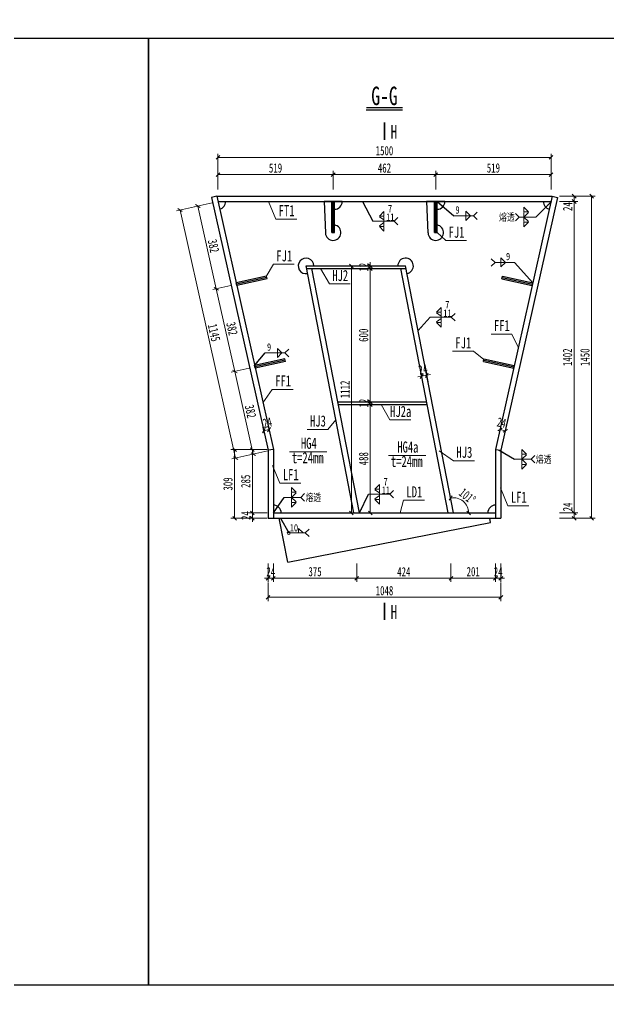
# Model space of a CAD drawing. Header units: millimetres. Extents: x -60009 to 63758, y -2164 to 95433.
# Drawn here: x 12187 to 14835, y 30159 to 34644 of the extents above; entities that cross this region are included whole.
import ezdxf
from ezdxf.enums import TextEntityAlignment as Align

# ---------------------------------------------------------------- set-up
doc = ezdxf.new("R2010")
doc.units = ezdxf.units.MM
doc.layers.get('Defpoints').update_dxf_attribs({"color": 8})
for name, color, linetype, lineweight in [('Dim', 4, 'Continuous', 15), ('文字', 7, 'Continuous', 15), ('标注线及字体', 2, 'Continuous', 15), ('粗线', 3, 'Continuous', 35), ('细实线', 4, 'Continuous', 15), ('钢板粗线', 1, 'Continuous', 25)]:
    doc.layers.add(name, color=color, linetype=linetype, lineweight=lineweight)
doc.layers.add('Text', color=4, linetype='Continuous')
doc.styles.add('111', font='仿宋_GB2312.TTF', dxfattribs={"width": 0.7})
doc.styles.add('BM_Dim', font='仿宋_GB2312.TTF', dxfattribs={"width": 0.85})
doc.styles.add('SMEDI', font='仿宋_GB2312.TTF', dxfattribs={"width": 0.75})
doc.styles.get("Standard").update_dxf_attribs({"font": '仿宋_GB2312.TTF'})
doc.dimstyles.new('200', dxfattribs={"dimscale": 0, "dimtxt": 2.5, "dimasz": 1, "dimexe": 1, "dimexo": 1, "dimgap": 0.6, "dimtad": 1, "dimdec": 0, "dimdsep": 46, "dimtxsty": '111', "dimblk": 'OBLIQUE', "dimcen": 0, "dimclrd": 4, "dimclre": 4, "dimclrt": 4, "dimadec": 1, "dimazin": 2, "dimtfac": 1, "dimtdec": 0, "dimtix": 1, "dimtmove": 2, "dimatfit": 3, "dimfxl": 4, "dimfxlon": 1, "dimtolj": 1, "dimlwd": -1, "dimlwe": -1, "dimarcsym": 0})
doc.dimstyles.new('MSteel_1.0_1.0', dxfattribs={"dimtxt": 3, "dimasz": 1.2, "dimexe": 1, "dimexo": 1, "dimgap": 1, "dimtad": 3, "dimtoh": 1, "dimdec": 0, "dimzin": 0, "dimdsep": 46, "dimtxsty": 'Standard', "dimblk": 'ARCHTICK', "dimcen": 0.09, "dimclrd": 3, "dimclre": 3, "dimadec": 0, "dimazin": 0, "dimtfac": 1, "dimtdec": 4, "dimtofl": 0, "dimtmove": 0, "dimatfit": 3, "dimfxl": 1, "dimtolj": 1, "dimtzin": 0, "dimarcsym": 0})

# ---------------------------------------------------------------- blocks, each defined once
blk = doc.blocks.new('_Oblique')
at = {"color": 0, "linetype": 'ByBlock', "lineweight": -2}
blk.add_line((-0.5, -0.5), (0.5, 0.5), dxfattribs=at)
blk = doc.blocks.new('*D271')
at = {"layer": 'Defpoints', "color": 0, "transparency": 16777216}
for p in [(21100.9, 67033.4), (21986.2, 67032), (21099.3, 66017.4), (21984.6, 66032), (21099.2, 65919.6)]:
    blk.add_point(p, dxfattribs=at)
at = {"layer": '细实线', "color": 4, "transparency": 16777216}
for p, q in [((21099.2, 65986.3), (21099.1, 65903)), ((21984.6, 65984.9), (21984.4, 65901.5))]:
    blk.add_line(p, q, dxfattribs=at)
blk.add_arc((-34515894092.1, -21492456430780), 21492484212182.8, 89.907985640573, 89.907985642933, dxfattribs=at)
at = {"layer": '细实线', "color": 4, "transparency": 16777216, "xscale": 16.66666666666666, "yscale": 16.66666666666666, "zscale": 16.66666666666666}
for p, rotation in [((21099.1, 65919.6), 179.9079856429328), ((21984.4, 65918.2), 359.9079856405726)]:
    blk.add_blockref('_Oblique', p, dxfattribs=dict(at, rotation=rotation))
at = {"layer": '细实线', "color": 4, "transparency": 16777216, "insert": (21541.8, 65948.7), "char_height": 41.67, "attachment_point": 5, "rotation": 359.908, "style": '111'}
blk.add_mtext('885', dxfattribs=at)
blk = doc.blocks.new('*D273')
at = {"layer": 'Defpoints', "color": 0, "transparency": 16777216}
for p in [(21101.2, 67117), (21100.9, 67033.4), (21986.2, 67032), (21099.3, 66017.4), (21984.6, 66032)]:
    blk.add_point(p, dxfattribs=at)
at = {"layer": '细实线', "color": 4, "transparency": 16777216}
for p, q in [((21100.9, 67050.4), (21101.1, 67133.7)), ((21986.3, 67049), (21986.4, 67132.3))]:
    blk.add_line(p, q, dxfattribs=at)
blk.add_arc((-34515894092.1, -21492456430780), 21492484213380.2, 89.907985640573, 89.907985642933, dxfattribs=at)
at = {"layer": '细实线', "color": 4, "transparency": 16777216, "xscale": 16.66666666666666, "yscale": 16.66666666666666, "zscale": 16.66666666666666}
for p, rotation in [((21101.1, 67117), 179.9079856429328), ((21986.4, 67115.6), 359.9079856405726)]:
    blk.add_blockref('_Oblique', p, dxfattribs=dict(at, rotation=rotation))
at = {"layer": '细实线', "color": 4, "transparency": 16777216, "insert": (21543.8, 67146.2), "char_height": 41.67, "attachment_point": 5, "rotation": 359.908, "style": '111'}
blk.add_mtext('885', dxfattribs=at)
blk = doc.blocks.new('12-140加劲 无焊孔')
at = {"layer": 'Defpoints'}
blk.add_line((0, -140), (0, 0), dxfattribs=at)
at = {"layer": '钢板粗线'}
for p, q in [((-6, 0), (6, 0)), ((-6, -140), (-6, 0)), ((6, -140), (6, 0)), ((-6, -140), (6, -140))]:
    blk.add_line(p, q, dxfattribs=at)
blk = doc.blocks.new('_ArchTick')
at = {"color": 0, "linetype": 'ByBlock', "const_width": 0.15}
blk.add_lwpolyline([(-0.5, -0.5), (0.5, 0.5)], dxfattribs=at)
blk = doc.blocks.new('角焊缝1')
at = {"layer": 'Dim'}
blk.add_line((-3101.17, 370.22), (-3106.48, 370.22), dxfattribs=at)
blk.add_lwpolyline([(-3104.91, 371.45), (-3104.91, 368.99), (-3103.68, 370.22)], close=True, dxfattribs=at)
blk.add_lwpolyline([(-3107.48, 369.22), (-3106.48, 370.22), (-3107.48, 371.22)], dxfattribs=at)
blk = doc.blocks.new('*D973')
at = {"layer": 'Defpoints', "color": 0}
for p in [(13597.4, 33947.1), (13078.4, 33826), (13597.4, 33826)]:
    blk.add_point(p, dxfattribs=at)
at = {"layer": '细实线', "color": 4}
for p, q in [((13078.4, 33880.5), (13078.4, 33963.8)), ((13597.4, 33880.5), (13597.4, 33963.8)), ((13078.4, 33947.1), (13597.4, 33947.1))]:
    blk.add_line(p, q, dxfattribs=at)
at = {"layer": '细实线', "color": 4, "xscale": 16.66666666666666, "yscale": 16.66666666666666, "zscale": 16.66666666666666, "rotation": 180}
blk.add_blockref('_Oblique', (13078.4, 33947.1), dxfattribs=at)
at = {"layer": '细实线', "color": 4, "xscale": 16.66666666666666, "yscale": 16.66666666666666, "zscale": 16.66666666666666}
blk.add_blockref('_Oblique', (13597.4, 33947.1), dxfattribs=at)
at = {"layer": '细实线', "color": 4, "insert": (13337.9, 33976.9), "char_height": 41.67, "attachment_point": 5, "style": '111'}
blk.add_mtext('\\A1;519', dxfattribs=at)
blk = doc.blocks.new('*D974')
at = {"layer": 'Defpoints', "color": 0}
for p in [(14059.4, 33947.1), (13597.4, 33826), (14059.4, 33826)]:
    blk.add_point(p, dxfattribs=at)
at = {"layer": '细实线', "color": 4}
for p, q in [((13597.4, 33880.5), (13597.4, 33963.8)), ((14059.4, 33880.5), (14059.4, 33963.8)), ((13597.4, 33947.1), (14059.4, 33947.1))]:
    blk.add_line(p, q, dxfattribs=at)
at = {"layer": '细实线', "color": 4, "xscale": 16.66666666666666, "yscale": 16.66666666666666, "zscale": 16.66666666666666, "rotation": 180}
blk.add_blockref('_Oblique', (13597.4, 33947.1), dxfattribs=at)
at = {"layer": '细实线', "color": 4, "xscale": 16.66666666666666, "yscale": 16.66666666666666, "zscale": 16.66666666666666}
blk.add_blockref('_Oblique', (14059.4, 33947.1), dxfattribs=at)
at = {"layer": '细实线', "color": 4, "insert": (13828.4, 33976.9), "char_height": 41.67, "attachment_point": 5, "style": '111'}
blk.add_mtext('\\A1;462', dxfattribs=at)
blk = doc.blocks.new('*D975')
at = {"layer": 'Defpoints', "color": 0}
for p in [(14059.4, 33947.1), (14059.4, 33826), (14578.4, 33826)]:
    blk.add_point(p, dxfattribs=at)
at = {"layer": '细实线', "color": 4}
for p, q in [((14059.4, 33880.5), (14059.4, 33963.8)), ((14578.4, 33880.5), (14578.4, 33963.8)), ((14578.4, 33947.1), (14059.4, 33947.1))]:
    blk.add_line(p, q, dxfattribs=at)
at = {"layer": '细实线', "color": 4, "xscale": 16.66666666666666, "yscale": 16.66666666666666, "zscale": 16.66666666666666, "rotation": 180}
blk.add_blockref('_Oblique', (14059.4, 33947.1), dxfattribs=at)
at = {"layer": '细实线', "color": 4, "xscale": 16.66666666666666, "yscale": 16.66666666666666, "zscale": 16.66666666666666}
blk.add_blockref('_Oblique', (14578.4, 33947.1), dxfattribs=at)
at = {"layer": '细实线', "color": 4, "insert": (14318.9, 33976.9), "char_height": 41.67, "attachment_point": 5, "style": '111'}
blk.add_mtext('\\A1;519', dxfattribs=at)
blk = doc.blocks.new('*D976')
at = {"layer": 'Defpoints', "color": 0}
for p in [(14578.4, 34024.7), (13078.4, 33826), (14578.4, 33826)]:
    blk.add_point(p, dxfattribs=at)
at = {"layer": '细实线', "color": 4}
for p, q in [((13078.4, 33958.1), (13078.4, 34041.4)), ((14578.4, 33958.1), (14578.4, 34041.4)), ((13078.4, 34024.7), (14578.4, 34024.7))]:
    blk.add_line(p, q, dxfattribs=at)
at = {"layer": '细实线', "color": 4, "xscale": 16.66666666666666, "yscale": 16.66666666666666, "zscale": 16.66666666666666, "rotation": 180}
blk.add_blockref('_Oblique', (13078.4, 34024.7), dxfattribs=at)
at = {"layer": '细实线', "color": 4, "xscale": 16.66666666666666, "yscale": 16.66666666666666, "zscale": 16.66666666666666}
blk.add_blockref('_Oblique', (14578.4, 34024.7), dxfattribs=at)
at = {"layer": '细实线', "color": 4, "insert": (13828.4, 34054.6), "char_height": 41.67, "attachment_point": 5, "style": '111'}
blk.add_mtext('\\A1;1500', dxfattribs=at)
blk = doc.blocks.new('*D977')
at = {"layer": 'Defpoints', "color": 0}
for p in [(13078.4, 33826), (13071.2, 33433.3), (13161.8, 33453.6)]:
    blk.add_point(p, dxfattribs=at)
at = {"layer": '细实线', "color": 4}
for p, q in [((13052.9, 33820.2), (12971.6, 33802)), ((12987.9, 33805.7), (13071.2, 33433.3)), ((13136.2, 33447.9), (13054.9, 33429.7))]:
    blk.add_line(p, q, dxfattribs=at)
at = {"layer": '细实线', "color": 4, "xscale": 16.66666666666666, "yscale": 16.66666666666666, "zscale": 16.66666666666666}
for p, rotation in [((12987.9, 33805.7), 102.6149771043645), ((13071.2, 33433.3), 282.6149771043645)]:
    blk.add_blockref('_Oblique', p, dxfattribs=dict(at, rotation=rotation))
at = {"layer": '细实线', "color": 4, "insert": (13058.6, 33626), "char_height": 41.67, "attachment_point": 5, "rotation": 282.615, "style": '111'}
blk.add_mtext('\\A1;382', dxfattribs=at)
blk = doc.blocks.new('*D978')
at = {"layer": 'Defpoints', "color": 0}
for p in [(13161.8, 33453.6), (13154.5, 33061), (13245.1, 33081.2)]:
    blk.add_point(p, dxfattribs=at)
at = {"layer": '细实线', "color": 4}
for p, q in [((13136.2, 33447.9), (13054.9, 33429.7)), ((13071.2, 33433.3), (13154.5, 33061)), ((13219.6, 33075.5), (13138.3, 33057.3))]:
    blk.add_line(p, q, dxfattribs=at)
at = {"layer": '细实线', "color": 4, "xscale": 16.66666666666666, "yscale": 16.66666666666666, "zscale": 16.66666666666666}
for p, rotation in [((13071.2, 33433.3), 102.6149771043605), ((13154.5, 33061), 282.6149771043605)]:
    blk.add_blockref('_Oblique', p, dxfattribs=dict(at, rotation=rotation))
at = {"layer": '细实线', "color": 4, "insert": (13142, 33253.7), "char_height": 41.67, "attachment_point": 5, "rotation": 282.615, "style": '111'}
blk.add_mtext('\\A1;382', dxfattribs=at)
blk = doc.blocks.new('*D979')
at = {"layer": 'Defpoints', "color": 0}
for p in [(13078.4, 33826), (13328.4, 32708.9), (13157.9, 32670.7)]:
    blk.add_point(p, dxfattribs=at)
at = {"layer": '细实线', "color": 4}
for p, q in [((12972.9, 33802.3), (12891.6, 33784.1)), ((12907.9, 33787.8), (13157.9, 32670.7)), ((13222.9, 32685.3), (13141.6, 32667.1))]:
    blk.add_line(p, q, dxfattribs=at)
at = {"layer": '细实线', "color": 4, "xscale": 16.66666666666666, "yscale": 16.66666666666666, "zscale": 16.66666666666666}
for p, rotation in [((12907.9, 33787.8), 102.6149771043596), ((13157.9, 32670.7), 282.6149771043595)]:
    blk.add_blockref('_Oblique', p, dxfattribs=dict(at, rotation=rotation))
at = {"layer": '细实线', "color": 4, "insert": (13061.5, 33235.7), "char_height": 41.67, "attachment_point": 5, "rotation": 282.615, "style": '111'}
blk.add_mtext('\\A1;1145', dxfattribs=at)
blk = doc.blocks.new('*D980')
at = {"layer": 'Defpoints', "color": 0}
for p in [(13328.4, 32424.1), (13703.4, 32424.1), (13703.4, 32129.8)]:
    blk.add_point(p, dxfattribs=at)
at = {"layer": '细实线', "color": 4}
for p, q in [((13328.4, 32196.5), (13328.4, 32113.1)), ((13703.4, 32196.5), (13703.4, 32113.1)), ((13328.4, 32129.8), (13703.4, 32129.8))]:
    blk.add_line(p, q, dxfattribs=at)
at = {"layer": '细实线', "color": 4, "xscale": 16.66666666666666, "yscale": 16.66666666666666, "zscale": 16.66666666666666, "rotation": 180}
blk.add_blockref('_Oblique', (13328.4, 32129.8), dxfattribs=at)
at = {"layer": '细实线', "color": 4, "xscale": 16.66666666666666, "yscale": 16.66666666666666, "zscale": 16.66666666666666}
blk.add_blockref('_Oblique', (13703.4, 32129.8), dxfattribs=at)
at = {"layer": '细实线', "color": 4, "insert": (13515.9, 32159.6), "char_height": 41.67, "attachment_point": 5, "style": '111'}
blk.add_mtext('\\A1;375', dxfattribs=at)
blk = doc.blocks.new('*D981')
at = {"layer": 'Defpoints', "color": 0}
for p in [(13703.4, 32424.1), (14127.4, 32424.1), (14127.4, 32129.8)]:
    blk.add_point(p, dxfattribs=at)
at = {"layer": '细实线', "color": 4}
for p, q in [((13703.4, 32196.5), (13703.4, 32113.1)), ((14127.4, 32196.5), (14127.4, 32113.1)), ((13703.4, 32129.8), (14127.4, 32129.8))]:
    blk.add_line(p, q, dxfattribs=at)
at = {"layer": '细实线', "color": 4, "xscale": 16.66666666666666, "yscale": 16.66666666666666, "zscale": 16.66666666666666, "rotation": 180}
blk.add_blockref('_Oblique', (13703.4, 32129.8), dxfattribs=at)
at = {"layer": '细实线', "color": 4, "xscale": 16.66666666666666, "yscale": 16.66666666666666, "zscale": 16.66666666666666}
blk.add_blockref('_Oblique', (14127.4, 32129.8), dxfattribs=at)
at = {"layer": '细实线', "color": 4, "insert": (13915.4, 32159.2), "char_height": 41.67, "attachment_point": 5, "style": '111'}
blk.add_mtext('\\A1;424', dxfattribs=at)
blk = doc.blocks.new('*D982')
at = {"layer": 'Defpoints', "color": 0}
for p in [(14127.4, 32424.1), (14328.4, 32424.1), (14127.4, 32129.8)]:
    blk.add_point(p, dxfattribs=at)
at = {"layer": '细实线', "color": 4}
for p, q in [((14127.4, 32196.5), (14127.4, 32113.1)), ((14328.4, 32196.5), (14328.4, 32113.1)), ((14328.4, 32129.8), (14127.4, 32129.8))]:
    blk.add_line(p, q, dxfattribs=at)
at = {"layer": '细实线', "color": 4, "xscale": 16.66666666666666, "yscale": 16.66666666666666, "zscale": 16.66666666666666, "rotation": 180}
blk.add_blockref('_Oblique', (14127.4, 32129.8), dxfattribs=at)
at = {"layer": '细实线', "color": 4, "xscale": 16.66666666666666, "yscale": 16.66666666666666, "zscale": 16.66666666666666}
blk.add_blockref('_Oblique', (14328.4, 32129.8), dxfattribs=at)
at = {"layer": '细实线', "color": 4, "insert": (14227.9, 32159.6), "char_height": 41.67, "attachment_point": 5, "style": '111'}
blk.add_mtext('\\A1;201', dxfattribs=at)
blk = doc.blocks.new('*D983')
at = {"layer": 'Defpoints', "color": 0}
for p in [(13304.4, 32424.1), (14352.4, 32424.1), (14352.4, 32044.2)]:
    blk.add_point(p, dxfattribs=at)
at = {"layer": '细实线', "color": 4}
for p, q in [((13304.4, 32110.9), (13304.4, 32027.5)), ((14352.4, 32110.9), (14352.4, 32027.5)), ((13304.4, 32044.2), (14352.4, 32044.2))]:
    blk.add_line(p, q, dxfattribs=at)
at = {"layer": '细实线', "color": 4, "xscale": 16.66666666666666, "yscale": 16.66666666666666, "zscale": 16.66666666666666, "rotation": 180}
blk.add_blockref('_Oblique', (13304.4, 32044.2), dxfattribs=at)
at = {"layer": '细实线', "color": 4, "xscale": 16.66666666666666, "yscale": 16.66666666666666, "zscale": 16.66666666666666}
blk.add_blockref('_Oblique', (14352.4, 32044.2), dxfattribs=at)
at = {"layer": '细实线', "color": 4, "insert": (13828.4, 32074), "char_height": 41.67, "attachment_point": 5, "style": '111'}
blk.add_mtext('\\A1;1048', dxfattribs=at)
blk = doc.blocks.new('*D984')
at = {"layer": 'Defpoints', "color": 0}
for p in [(14534, 33826), (14290.2, 32424.1), (14682.6, 32424.1)]:
    blk.add_point(p, dxfattribs=at)
at = {"layer": '细实线', "color": 4}
for p, q in [((14615.9, 33826), (14699.2, 33826)), ((14682.6, 33826), (14682.6, 32424.1)), ((14615.9, 32424.1), (14699.2, 32424.1))]:
    blk.add_line(p, q, dxfattribs=at)
at = {"layer": '细实线', "color": 4, "xscale": 16.66666666666666, "yscale": 16.66666666666666, "zscale": 16.66666666666666}
for p, rotation in [((14682.6, 33826), 90), ((14682.6, 32424.1), 270)]:
    blk.add_blockref('_Oblique', p, dxfattribs=dict(at, rotation=rotation))
at = {"layer": '细实线', "color": 4, "insert": (14652.8, 33125), "char_height": 41.67, "attachment_point": 5, "rotation": 90, "style": '111'}
blk.add_mtext('\\A1;1402', dxfattribs=at)
blk = doc.blocks.new('*D985')
at = {"layer": 'Defpoints', "color": 0}
for p in [(14534, 33826), (14534.5, 33850), (14682.6, 33850)]:
    blk.add_point(p, dxfattribs=at)
at = {"layer": '细实线', "color": 4}
for p, q in [((14615.9, 33850), (14699.2, 33850)), ((14615.9, 33826), (14699.2, 33826)), ((14682.6, 33826), (14682.6, 33850))]:
    blk.add_line(p, q, dxfattribs=at)
at = {"layer": '细实线', "color": 4, "xscale": 16.66666666666666, "yscale": 16.66666666666666, "zscale": 16.66666666666666}
for p, rotation in [((14682.6, 33850), 90), ((14682.6, 33826), 270)]:
    blk.add_blockref('_Oblique', p, dxfattribs=dict(at, rotation=rotation))
at = {"layer": '细实线', "color": 4, "insert": (14652.8, 33803.4), "char_height": 41.67, "attachment_point": 5, "rotation": 90, "style": '111'}
blk.add_mtext('\\A1;24', dxfattribs=at)
blk = doc.blocks.new('*D986')
at = {"layer": 'Defpoints', "color": 0}
for p in [(14290.2, 32424.1), (14682.6, 32424.1), (14289.5, 32400.1)]:
    blk.add_point(p, dxfattribs=at)
at = {"layer": '细实线', "color": 4}
for p, q in [((14615.9, 32424.1), (14699.2, 32424.1)), ((14682.6, 32400.1), (14682.6, 32424.1)), ((14615.9, 32400.1), (14699.2, 32400.1))]:
    blk.add_line(p, q, dxfattribs=at)
at = {"layer": '细实线', "color": 4, "xscale": 16.66666666666666, "yscale": 16.66666666666666, "zscale": 16.66666666666666}
for p, rotation in [((14682.6, 32424.1), 90), ((14682.6, 32400.1), 270)]:
    blk.add_blockref('_Oblique', p, dxfattribs=dict(at, rotation=rotation))
at = {"layer": '细实线', "color": 4, "insert": (14652.8, 32450.9), "char_height": 41.67, "attachment_point": 5, "rotation": 90, "style": '111'}
blk.add_mtext('\\A1;24', dxfattribs=at)
blk = doc.blocks.new('*D987')
at = {"layer": 'Defpoints', "color": 0}
for p in [(14534.5, 33850), (14289.5, 32400.1), (14761, 32400.1)]:
    blk.add_point(p, dxfattribs=at)
at = {"layer": '细实线', "color": 4}
for p, q in [((14694.4, 33850), (14777.7, 33850)), ((14761, 33850), (14761, 32400.1)), ((14694.4, 32400.1), (14777.7, 32400.1))]:
    blk.add_line(p, q, dxfattribs=at)
at = {"layer": '细实线', "color": 4, "xscale": 16.66666666666666, "yscale": 16.66666666666666, "zscale": 16.66666666666666}
for p, rotation in [((14761, 33850), 90), ((14761, 32400.1), 270)]:
    blk.add_blockref('_Oblique', p, dxfattribs=dict(at, rotation=rotation))
at = {"layer": '细实线', "color": 4, "insert": (14731.2, 33125), "char_height": 41.67, "attachment_point": 5, "rotation": 90, "style": '111'}
blk.add_mtext('\\A1;1450', dxfattribs=at)
blk = doc.blocks.new('全融透2')
at = {"layer": 'Dim'}
blk.add_line((0, 0), (-4.48, 0), dxfattribs=at)
for points in [[(-5.48, 1), (-4.48, 0), (-5.48, -1)], [(-2, 1.21), (-3.23, 0), (-3.23, 1.21)], [(-2, -1.21), (-3.23, 0), (-3.23, -1.21)]]:
    blk.add_lwpolyline(points, dxfattribs=at)
for points in [[(-3.23, 2.65), (-3.23, 1.41), (-2, 1.41)], [(-3.23, -2.65), (-3.23, -1.41), (-2, -1.41)]]:
    blk.add_lwpolyline(points, close=True, dxfattribs=at)
at = {"layer": 'Text', "style": 'SMEDI', "width": 0.75}
blk.add_text('熔透', height=2, dxfattribs=at).set_placement((-9.92, 0), align=Align.MIDDLE_LEFT)
blk = doc.blocks.new('全融透1')
at = {"layer": 'Dim'}
blk.add_line((0, 0), (4.48, 0), dxfattribs=at)
for points in [[(2, 2.65), (2, 1.41), (3.23, 1.41)], [(2, -2.65), (2, -1.41), (3.23, -1.41)]]:
    blk.add_lwpolyline(points, close=True, dxfattribs=at)
for points in [[(3.23, 1.21), (2, 0), (2, 1.21)], [(3.23, -1.21), (2, 0), (2, -1.21)], [(5.48, 1), (4.48, 0), (5.48, -1)]]:
    blk.add_lwpolyline(points, dxfattribs=at)
at = {"layer": 'Text', "style": 'SMEDI', "width": 0.75}
blk.add_text('熔透', height=2, dxfattribs=at).set_placement((5.77, 0), align=Align.MIDDLE_LEFT)
blk = doc.blocks.new('*D988')
at = {"layer": 'Defpoints', "color": 0}
for p in [(13245.1, 33081.2), (13328.4, 32708.9), (13237.9, 32688.6)]:
    blk.add_point(p, dxfattribs=at)
at = {"layer": '细实线', "color": 4}
for p, q in [((13219.6, 33075.5), (13138.3, 33057.3)), ((13154.5, 33061), (13237.9, 32688.6)), ((13302.9, 32703.2), (13221.6, 32685))]:
    blk.add_line(p, q, dxfattribs=at)
at = {"layer": '细实线', "color": 4, "xscale": 16.66666666666666, "yscale": 16.66666666666666, "zscale": 16.66666666666666}
for p, rotation in [((13154.5, 33061), 102.6149771043605), ((13237.9, 32688.6), 282.6149771043605)]:
    blk.add_blockref('_Oblique', p, dxfattribs=dict(at, rotation=rotation))
at = {"layer": '细实线', "color": 4, "insert": (13225.3, 32881.3), "char_height": 41.67, "attachment_point": 5, "rotation": 282.615, "style": '111'}
blk.add_mtext('\\A1;382', dxfattribs=at)
blk = doc.blocks.new('*D989')
at = {"layer": 'Defpoints', "color": 0}
for p in [(13328.4, 32708.9), (13233.5, 32424.1), (13328.4, 32424.1)]:
    blk.add_point(p, dxfattribs=at)
at = {"layer": '细实线', "color": 4}
for p, q in [((13300.2, 32708.9), (13216.9, 32708.9)), ((13233.5, 32708.9), (13233.5, 32424.1)), ((13300.2, 32424.1), (13216.9, 32424.1))]:
    blk.add_line(p, q, dxfattribs=at)
at = {"layer": '细实线', "color": 4, "xscale": 16.66666666666666, "yscale": 16.66666666666666, "zscale": 16.66666666666666}
for p, rotation in [((13233.5, 32708.9), 90), ((13233.5, 32424.1), 270)]:
    blk.add_blockref('_Oblique', p, dxfattribs=dict(at, rotation=rotation))
at = {"layer": '细实线', "color": 4, "insert": (13203.7, 32566.5), "char_height": 41.67, "attachment_point": 5, "rotation": 90, "style": '111'}
blk.add_mtext('\\A1;285', dxfattribs=at)
blk = doc.blocks.new('*D990')
at = {"layer": 'Defpoints', "color": 0}
for p in [(13328.4, 32424.1), (13233.5, 32400.1), (13328.4, 32400.1)]:
    blk.add_point(p, dxfattribs=at)
at = {"layer": '细实线', "color": 4}
for p, q in [((13300.2, 32424.1), (13216.9, 32424.1)), ((13233.5, 32424.1), (13233.5, 32440.8)), ((13233.5, 32424.1), (13233.5, 32400.1)), ((13300.2, 32400.1), (13216.9, 32400.1)), ((13233.5, 32400.1), (13233.5, 32383.4))]:
    blk.add_line(p, q, dxfattribs=at)
at = {"layer": '细实线', "color": 4, "xscale": 16.66666666666666, "yscale": 16.66666666666666, "zscale": 16.66666666666666}
for p, rotation in [((13233.5, 32424.1), 270), ((13233.5, 32400.1), 90)]:
    blk.add_blockref('_Oblique', p, dxfattribs=dict(at, rotation=rotation))
at = {"layer": '细实线', "color": 4, "insert": (13204.2, 32412.1), "char_height": 41.67, "attachment_point": 5, "rotation": 90, "style": '111'}
blk.add_mtext('\\A1;24', dxfattribs=at)
blk = doc.blocks.new('*D991')
at = {"layer": 'Defpoints', "color": 0}
for p in [(13328.4, 32708.9), (13153.6, 32400.1), (13328.4, 32400.1)]:
    blk.add_point(p, dxfattribs=at)
at = {"layer": '细实线', "color": 4}
for p, q in [((13220.3, 32708.9), (13136.9, 32708.9)), ((13153.6, 32708.9), (13153.6, 32400.1)), ((13220.3, 32400.1), (13136.9, 32400.1))]:
    blk.add_line(p, q, dxfattribs=at)
at = {"layer": '细实线', "color": 4, "xscale": 16.66666666666666, "yscale": 16.66666666666666, "zscale": 16.66666666666666}
for p, rotation in [((13153.6, 32708.9), 90), ((13153.6, 32400.1), 270)]:
    blk.add_blockref('_Oblique', p, dxfattribs=dict(at, rotation=rotation))
at = {"layer": '细实线', "color": 4, "insert": (13123.8, 32554.5), "char_height": 41.67, "attachment_point": 5, "rotation": 90, "style": '111'}
blk.add_mtext('\\A1;309', dxfattribs=at)
blk = doc.blocks.new('*D992')
at = {"layer": 'Defpoints', "color": 0}
for p in [(13308.2, 32799.3), (13291.1, 32766), (13314.5, 32771.2)]:
    blk.add_point(p, dxfattribs=at)
at = {"layer": '细实线', "color": 4}
for p, q in [((13287.4, 32782.3), (13281.2, 32810.3)), ((13284.8, 32794), (13308.2, 32799.3)), ((13310.8, 32787.5), (13304.6, 32815.5))]:
    blk.add_line(p, q, dxfattribs=at)
at = {"layer": '细实线', "color": 4, "xscale": 16.66666666666666, "yscale": 16.66666666666666, "zscale": 16.66666666666666}
for p, rotation in [((13284.8, 32794), 192.6149771043632), ((13308.2, 32799.3), 12.61497710436316)]:
    blk.add_blockref('_Oblique', p, dxfattribs=dict(at, rotation=rotation))
at = {"layer": '细实线', "color": 4, "insert": (13301.2, 32830.6), "char_height": 41.67, "attachment_point": 5, "rotation": 12.615, "style": '111'}
blk.add_mtext('\\A1;24', dxfattribs=at)
blk = doc.blocks.new('*D993')
at = {"layer": 'Defpoints', "color": 0}
for p in [(14348.7, 32799.3), (14342.4, 32771.2), (14365.8, 32766)]:
    blk.add_point(p, dxfattribs=at)
at = {"layer": '细实线', "color": 4}
for p, q in [((14346, 32787.5), (14352.3, 32815.5)), ((14372.1, 32794), (14348.7, 32799.3)), ((14369.5, 32782.3), (14375.7, 32810.3))]:
    blk.add_line(p, q, dxfattribs=at)
at = {"layer": '细实线', "color": 4, "xscale": 16.66666666666666, "yscale": 16.66666666666666, "zscale": 16.66666666666666}
for p, rotation in [((14348.7, 32799.3), 167.3850228956369), ((14372.1, 32794), 347.3850228956368)]:
    blk.add_blockref('_Oblique', p, dxfattribs=dict(at, rotation=rotation))
at = {"layer": '细实线', "color": 4, "insert": (14355.7, 32830.6), "char_height": 41.67, "attachment_point": 5, "rotation": 347.385, "style": '111'}
blk.add_mtext('\\A1;24', dxfattribs=at)
blk = doc.blocks.new('*D994')
at = {"layer": 'Defpoints', "color": 0}
for p in [(13304.4, 32424.1), (13328.4, 32424.1), (13304.4, 32129.8)]:
    blk.add_point(p, dxfattribs=at)
at = {"layer": '细实线', "color": 4}
for p, q in [((13304.4, 32196.5), (13304.4, 32113.1)), ((13328.4, 32196.5), (13328.4, 32113.1)), ((13304.4, 32129.8), (13287.8, 32129.8)), ((13328.4, 32129.8), (13304.4, 32129.8)), ((13328.4, 32129.8), (13345.1, 32129.8))]:
    blk.add_line(p, q, dxfattribs=at)
at = {"layer": '细实线', "color": 4, "xscale": 16.66666666666666, "yscale": 16.66666666666666, "zscale": 16.66666666666666}
blk.add_blockref('_Oblique', (13304.4, 32129.8), dxfattribs=at)
at = {"layer": '细实线', "color": 4, "xscale": 16.66666666666666, "yscale": 16.66666666666666, "zscale": 16.66666666666666, "rotation": 180}
blk.add_blockref('_Oblique', (13328.4, 32129.8), dxfattribs=at)
at = {"layer": '细实线', "color": 4, "insert": (13316.4, 32159.2), "char_height": 41.67, "attachment_point": 5, "style": '111'}
blk.add_mtext('\\A1;24', dxfattribs=at)
blk = doc.blocks.new('*D995')
at = {"layer": 'Defpoints', "color": 0}
for p in [(14328.4, 32424.1), (14352.4, 32424.1), (14352.4, 32129.8)]:
    blk.add_point(p, dxfattribs=at)
at = {"layer": '细实线', "color": 4}
for p, q in [((14328.4, 32196.5), (14328.4, 32113.1)), ((14352.4, 32196.5), (14352.4, 32113.1)), ((14328.4, 32129.8), (14311.8, 32129.8)), ((14328.4, 32129.8), (14352.4, 32129.8)), ((14352.4, 32129.8), (14369.1, 32129.8))]:
    blk.add_line(p, q, dxfattribs=at)
at = {"layer": '细实线', "color": 4, "xscale": 16.66666666666666, "yscale": 16.66666666666666, "zscale": 16.66666666666666}
blk.add_blockref('_Oblique', (14328.4, 32129.8), dxfattribs=at)
at = {"layer": '细实线', "color": 4, "xscale": 16.66666666666666, "yscale": 16.66666666666666, "zscale": 16.66666666666666, "rotation": 180}
blk.add_blockref('_Oblique', (14352.4, 32129.8), dxfattribs=at)
at = {"layer": '细实线', "color": 4, "insert": (14340.4, 32159.2), "char_height": 41.67, "attachment_point": 5, "style": '111'}
blk.add_mtext('\\A1;24', dxfattribs=at)
blk = doc.blocks.new('*D996')
at = {"layer": 'Defpoints', "color": 0}
for p in [(14019.2, 33043.9), (14004.5, 32993.8), (14028, 32998.4)]:
    blk.add_point(p, dxfattribs=at)
at = {"layer": '细实线', "color": 4}
for p, q in [((14001.3, 33010.1), (13992.4, 33055.7)), ((14024.9, 33014.7), (14016, 33060.2)), ((13995.6, 33039.3), (13979.3, 33036.1)), ((13995.6, 33039.3), (14019.2, 33043.9)), ((14019.2, 33043.9), (14035.5, 33047.1))]:
    blk.add_line(p, q, dxfattribs=at)
at = {"layer": '细实线', "color": 4, "xscale": 16.66666666666666, "yscale": 16.66666666666666, "zscale": 16.66666666666666}
for p, rotation in [((14019.2, 33043.9), 191.0000000000123), ((13995.6, 33039.3), 11.00000000001231)]:
    blk.add_blockref('_Oblique', p, dxfattribs=dict(at, rotation=rotation))
at = {"layer": '细实线', "color": 4, "insert": (14001.8, 33070.4), "char_height": 41.67, "attachment_point": 5, "rotation": 11, "style": '111'}
blk.add_mtext('\\A1;24', dxfattribs=at)
blk = doc.blocks.new('半融透1')
at = {"layer": 'Dim'}
for p, q in [((0.03, 0), (5.74, 0)), ((2.98, 0.34), (1.75, 1.21)), ((2.98, -0.34), (1.75, -1.21))]:
    blk.add_line(p, q, dxfattribs=at)
for points in [[(1.75, 1.41), (2.98, 1.41), (2.98, 2.65)], [(1.75, -1.41), (2.98, -1.41), (2.98, -2.65)]]:
    blk.add_lwpolyline(points, close=True, dxfattribs=at)
for points in [[(2.98, -1.21), (2.98, 0), (2.98, 1.21)], [(6.74, -1), (5.74, 0), (6.74, 1)]]:
    blk.add_lwpolyline(points, dxfattribs=at)
at = {"layer": 'Text', "style": 'SMEDI', "width": 0.75}
blk.add_text('7', height=2, dxfattribs=at).set_placement((4.09, 3.42), align=Align.MIDDLE_LEFT)
blk = doc.blocks.new('12-140加劲 有焊孔')
at = {"layer": '钢板粗线'}
for p, q in [((41, 0), (35, 141.5)), ((-41, 0), (41, 0))]:
    blk.add_line(p, q, dxfattribs=at)
for centre, start, end in [((0, 140), 2.441, 260.1291), ((-6, 0), 90, 180)]:
    blk.add_arc(centre, 35, start, end, dxfattribs=at)
blk = doc.blocks.new('*D1050')
at = {"layer": 'Defpoints', "color": 0}
for p in [(13925.8, 33524.1), (14180.5, 32478.3), (13328.4, 32424.1), (14139.7, 32424.1), (14328.4, 32424.1)]:
    blk.add_point(p, dxfattribs=at)
at = {"layer": '细实线', "color": 4}
blk.add_arc((14139.7, 32424.1), 67.9, 0, 101, dxfattribs=at)
at = {"layer": '细实线', "color": 4, "xscale": 16.66666666666666, "yscale": 16.66666666666666, "zscale": 16.66666666666666}
for p, rotation in [((14126.7, 32490.7), 191), ((14207.6, 32424.1), 270)]:
    blk.add_blockref('_Oblique', p, dxfattribs=dict(at, rotation=rotation))
at = {"layer": '细实线', "color": 4, "insert": (14201.8, 32499.5), "char_height": 41.67, "attachment_point": 5, "rotation": 320.5, "style": '111'}
blk.add_mtext('\\A1;101%%d', dxfattribs=at)
blk = doc.blocks.new('角焊缝2')
at = {"layer": 'Dim'}
blk.add_line((-3138.01, 370.22), (-3132.7, 370.22), dxfattribs=at)
blk.add_lwpolyline([(-3134.75, 371.45), (-3134.75, 368.99), (-3133.52, 370.22)], close=True, dxfattribs=at)
blk.add_lwpolyline([(-3131.7, 369.22), (-3132.7, 370.22), (-3131.7, 371.22)], dxfattribs=at)
blk = doc.blocks.new('*D1420')
at = {"layer": 'Defpoints', "color": 0}
for p in [(13764.4, 32912.1), (13805.7, 32912.1), (13805.7, 32424.1)]:
    blk.add_point(p, dxfattribs=at)
at = {"layer": '细实线', "color": 4}
for p, q in [((13789, 32912.1), (13747.7, 32912.1)), ((13764.4, 32424.1), (13764.4, 32912.1)), ((13789, 32424.1), (13747.7, 32424.1))]:
    blk.add_line(p, q, dxfattribs=at)
at = {"layer": '细实线', "color": 4, "xscale": 16.66666666666666, "yscale": 16.66666666666666, "zscale": 16.66666666666666}
for p, rotation in [((13764.4, 32912.1), 90), ((13764.4, 32424.1), 270)]:
    blk.add_blockref('_Oblique', p, dxfattribs=dict(at, rotation=rotation))
at = {"layer": '细实线', "color": 4, "insert": (13734.6, 32668.1), "char_height": 41.67, "attachment_point": 5, "rotation": 90, "style": '111'}
blk.add_mtext('\\A1;488', dxfattribs=at)
blk = doc.blocks.new('*D1421')
at = {"layer": 'Defpoints', "color": 0}
for p in [(13764.4, 32924.1), (13805.7, 32924.1), (13805.7, 32912.1)]:
    blk.add_point(p, dxfattribs=at)
at = {"layer": '细实线', "color": 4}
for p, q in [((13789, 32924.1), (13747.7, 32924.1)), ((13764.4, 32924.1), (13764.4, 32940.8)), ((13764.4, 32912.1), (13764.4, 32924.1)), ((13789, 32912.1), (13747.7, 32912.1)), ((13764.4, 32912.1), (13764.4, 32895.4))]:
    blk.add_line(p, q, dxfattribs=at)
at = {"layer": '细实线', "color": 4, "xscale": 16.66666666666666, "yscale": 16.66666666666666, "zscale": 16.66666666666666}
for p, rotation in [((13764.4, 32924.1), 270), ((13764.4, 32912.1), 90)]:
    blk.add_blockref('_Oblique', p, dxfattribs=dict(at, rotation=rotation))
at = {"layer": '细实线', "color": 4, "insert": (13735, 32918.1), "char_height": 41.67, "attachment_point": 5, "rotation": 90, "style": '111'}
blk.add_mtext('\\A1;12', dxfattribs=at)
blk = doc.blocks.new('*D1422')
at = {"layer": 'Defpoints', "color": 0}
for p in [(13764.4, 33524.1), (13806.8, 33524.1), (13806.8, 32924.1)]:
    blk.add_point(p, dxfattribs=at)
at = {"layer": '细实线', "color": 4}
for p, q in [((13790.2, 33524.1), (13747.7, 33524.1)), ((13764.4, 32924.1), (13764.4, 33524.1)), ((13790.2, 32924.1), (13747.7, 32924.1))]:
    blk.add_line(p, q, dxfattribs=at)
at = {"layer": '细实线', "color": 4, "xscale": 16.66666666666666, "yscale": 16.66666666666666, "zscale": 16.66666666666666}
for p, rotation in [((13764.4, 33524.1), 90), ((13764.4, 32924.1), 270)]:
    blk.add_blockref('_Oblique', p, dxfattribs=dict(at, rotation=rotation))
at = {"layer": '细实线', "color": 4, "insert": (13734.6, 33224.1), "char_height": 41.67, "attachment_point": 5, "rotation": 90, "style": '111'}
blk.add_mtext('\\A1;600', dxfattribs=at)
blk = doc.blocks.new('*D1423')
at = {"layer": 'Defpoints', "color": 0}
for p in [(13764.4, 33536.1), (13806.8, 33536.1), (13806.8, 33524.1)]:
    blk.add_point(p, dxfattribs=at)
at = {"layer": '细实线', "color": 4}
for p, q in [((13764.4, 33536.1), (13764.4, 33552.8)), ((13790.2, 33536.1), (13747.7, 33536.1)), ((13790.2, 33524.1), (13747.7, 33524.1)), ((13764.4, 33524.1), (13764.4, 33536.1)), ((13764.4, 33524.1), (13764.4, 33507.4))]:
    blk.add_line(p, q, dxfattribs=at)
at = {"layer": '细实线', "color": 4, "xscale": 16.66666666666666, "yscale": 16.66666666666666, "zscale": 16.66666666666666}
for p, rotation in [((13764.4, 33536.1), 270), ((13764.4, 33524.1), 90)]:
    blk.add_blockref('_Oblique', p, dxfattribs=dict(at, rotation=rotation))
at = {"layer": '细实线', "color": 4, "insert": (13735, 33530.1), "char_height": 41.67, "attachment_point": 5, "rotation": 90, "style": '111'}
blk.add_mtext('\\A1;12', dxfattribs=at)
blk = doc.blocks.new('*D1424')
at = {"layer": 'Defpoints', "color": 0}
for p in [(13679.5, 33536.1), (13722, 33536.1), (13722, 32424.1)]:
    blk.add_point(p, dxfattribs=at)
at = {"layer": '细实线', "color": 4}
for p, q in [((13705.3, 33536.1), (13662.9, 33536.1)), ((13679.5, 32424.1), (13679.5, 33536.1)), ((13705.3, 32424.1), (13662.9, 32424.1))]:
    blk.add_line(p, q, dxfattribs=at)
at = {"layer": '细实线', "color": 4, "xscale": 16.66666666666666, "yscale": 16.66666666666666, "zscale": 16.66666666666666}
for p, rotation in [((13679.5, 33536.1), 90), ((13679.5, 32424.1), 270)]:
    blk.add_blockref('_Oblique', p, dxfattribs=dict(at, rotation=rotation))
at = {"layer": '细实线', "color": 4, "insert": (13650.2, 32980.1), "char_height": 41.67, "attachment_point": 5, "rotation": 90, "style": '111'}
blk.add_mtext('\\A1;1112', dxfattribs=at)

msp = doc.modelspace()

# ---------------------------------------------------------------- linework, layer by layer
msp.add_line((13746.7, 34238.3), (13910.1, 34238.3))
at = {"const_width": 6}
msp.add_lwpolyline([(13746.7, 34248.3), (13910.1, 34248.3)], dxfattribs=at)
at = {"layer": 'Defpoints'}
for points in [[(6349.8, 34560.8), (12766.5, 34560.8), (12766.5, 30297.5), (6349.8, 30297.5)], [(12766.5, 34560.8), (19183.2, 34560.8), (19183.2, 30297.5), (12766.5, 30297.5)]]:
    msp.add_lwpolyline(points, close=True, dxfattribs=at)
at = {"layer": 'Dim'}
msp.add_line((13397.3, 32333.9), (13471.9, 32333.9), dxfattribs=at)
msp.add_lwpolyline([(13441.6, 32354.5), (13441.6, 32333.9), (13462.1, 32333.9)], close=True, dxfattribs=at)
msp.add_lwpolyline([(13488.6, 32350.6), (13471.9, 32333.9), (13488.6, 32317.3)], dxfattribs=at)
msp.add_circle((13397.3, 32333.9), 6.71, dxfattribs=at)
at = {"layer": '粗线'}
for p, q in [((13828.1, 34104.4), (13828.1, 34181.2)), ((13828.1, 31942.4), (13828.1, 32019.2))]:
    msp.add_line(p, q, dxfattribs=at)
at = {"layer": '细实线'}
for p, q in [((13339.1, 33746.8), (13306.1, 33826.8)), ((13339.1, 33746.8), (13433.2, 33746.8)), ((14104, 33649.8), (14065.4, 33686)), ((14104, 33649.8), (14198, 33649.8)), ((13328.5, 33543.3), (13296.1, 33488.7)), ((13328.5, 33543.3), (13422.5, 33543.3)), ((13580.3, 33454.9), (13540.8, 33524.1)), ((13580.3, 33454.9), (13674.4, 33454.9)), ((14308.1, 33229.4), (14402.2, 33229.4)), ((14402.2, 33229.4), (14431.2, 33168)), ((14134.8, 33151.9), (14228.8, 33151.9)), ((14228.8, 33151.9), (14276.1, 33115)), ((13323.3, 32980.4), (13281.2, 32919.9)), ((13323.3, 32980.4), (13417.4, 32980.4)), ((13852.7, 32842.9), (13813.2, 32912.1)), ((13574, 32799.8), (13609.7, 32843.2)), ((13852.7, 32842.9), (13946.8, 32842.9)), ((13479.9, 32799.8), (13574, 32799.8)), ((13401.2, 32699.5), (13569.4, 32699.5)), ((14139.3, 32659.1), (14074.7, 32703.9)), ((13847.1, 32682.6), (14015.4, 32682.6)), ((14139.3, 32659.1), (14233.4, 32659.1)), ((13357.6, 32558.2), (13324.6, 32638.3)), ((13357.6, 32558.2), (13451.6, 32558.2)), ((14384.4, 32456.7), (14351.4, 32536.8)), ((13914.2, 32480.9), (13899.3, 32424.1)), ((13914.2, 32480.9), (14008.2, 32480.9)), ((13691.2, 32424.1), (13715.7, 32424.1)), ((14115.2, 32424.1), (14139.7, 32424.1)), ((14384.4, 32456.7), (14478.5, 32456.7))]:
    msp.add_line(p, q, dxfattribs=at)
at = {"layer": '钢板粗线'}
for p, q in [((13073.1, 33850), (13049.6, 33844.7)), ((13073.1, 33850), (14583.8, 33850)), ((13078.4, 33826), (14578.4, 33826)), ((14583.8, 33850), (14607.2, 33844.7)), ((13691.2, 32424.1), (13475.1, 33536.1)), ((13475.1, 33536.1), (13923.5, 33536.1)), ((13477.4, 33524.1), (13925.8, 33524.1)), ((13715.7, 32424.1), (13501.8, 33524.1)), ((14115.2, 32424.1), (13901.4, 33524.1)), ((14139.7, 32424.1), (13923.5, 33536.1)), ((13618.5, 32924.1), (14018, 32924.1)), ((13620.8, 32912.1), (14020.4, 32912.1)), ((13328.4, 32708.9), (13304.4, 32706.2)), ((14328.4, 32708.9), (14352.4, 32706.2)), ((13328.4, 32424.1), (14328.4, 32424.1)), ((13304.4, 32400.1), (14352.4, 32400.1)), ((13392.8, 32202.9), (13354.4, 32400.1)), ((13392.8, 32202.9), (14306.3, 32380.5)), ((14306.3, 32380.5), (14302.4, 32400.1))]:
    msp.add_line(p, q, dxfattribs=at)
for points in [[(13049.6, 33844.7), (13304.4, 32706.2), (13304.4, 32400.1)], [(13073.1, 33850), (13328.4, 32708.9), (13328.4, 32400.1)], [(14583.8, 33850), (14328.4, 32708.9), (14328.4, 32400.1)], [(14607.2, 33844.7), (14352.4, 32706.2), (14352.4, 32400.1)]]:
    msp.add_lwpolyline(points, dxfattribs=at)
for centre, start, end in [((13078.4, 33826), 284.0362, 0), ((14578.4, 33826), 180, 255.9638), ((13475.1, 33536.1), 0, 281), ((13923.5, 33536.1), 281, 180), ((13328.4, 32424.1), 0, 90), ((14328.4, 32424.1), 90, 180)]:
    msp.add_arc(centre, 35, start, end, dxfattribs=at)

# ---------------------------------------------------------------- block references
at = {"layer": '细实线'}
for name, p, rotation in [('12-140加劲 有焊孔', (13597.4, 33826), 180), ('12-140加劲 有焊孔', (14059.4, 33826), 180), ('12-140加劲 无焊孔', (13161.8, 33453.6), 102.6149771043895), ('12-140加劲 无焊孔', (13245.1, 33081.2), 102.6149771043895)]:
    msp.add_blockref(name, p, dxfattribs=dict(at, rotation=rotation))
for p in [(13597.4, 33826), (14059.4, 33826)]:
    msp.add_blockref('12-140加劲 无焊孔', p, dxfattribs=at)
at = {"layer": '细实线', "xscale": 16.66666666666666, "yscale": 16.66666666666666, "zscale": 16.66666666666666}
for name, p in [('半融透1', (13776.2, 33737.2)), ('角焊缝2', (66440.6, 27591.1)), ('全融透2', (14509.9, 33756.1)), ('角焊缝1', (66100.8, 27381.6)), ('半融透1', (14033.7, 33304.8)), ('角焊缝2', (65592.1, 26973.8)), ('全融透1', (14413.8, 32665.7)), ('半融透1', (13756.3, 32508.2)), ('全融透1', (13376.7, 32494.2))]:
    msp.add_blockref(name, p, dxfattribs=at)
at = {"layer": '细实线', "xscale": -1, "rotation": 257.3850228956105}
for p in [(14495.1, 33453.6), (14411.8, 33081.2)]:
    msp.add_blockref('12-140加劲 无焊孔', p, dxfattribs=at)

# ---------------------------------------------------------------- texts
at = {"layer": 'Text', "style": 'SMEDI', "width": 0.75}
for s, height, p in [('11', 33.33, (13835.9, 33756.2)), ('9', 33.3, (14148, 33788.3)), ('9', 33.3, (14375.6, 33578.8)), ('11', 33.33, (14093.4, 33323.8)), ('9', 33.3, (13299.5, 33171)), ('11', 33.33, (13816.1, 32527.2)), ('10', 33.33, (13402.1, 32357.3))]:
    msp.add_text(s, height=height, dxfattribs=at).set_placement(p, align=Align.MIDDLE_LEFT)
at = {"layer": '文字', "style": 'BM_Dim', "width": 0.7}
for p in [(13870.9, 34108.6), (13870.9, 31946.5)]:
    msp.add_text('H', height=62.5, dxfattribs=at).set_placement(p, align=Align.CENTER)
for s, p in [('FT1', (13388, 33744.9)), ('FJ1', (14152.8, 33648)), ('FJ1', (13377.3, 33541.4)), ('HJ2', (13629.1, 33453)), ('FF1', (14356.9, 33227.6)), ('FJ1', (14183.6, 33150)), ('FF1', (13372.1, 32978.5)), ('HJ2a', (13901.5, 32841)), ('HJ3', (13528.8, 32798)), ('HG4', (13487.8, 32697.6)), ('HG4a', (13933.7, 32680.7)), ('t=24mm', (13482.8, 32632.8)), ('HJ3', (14188.2, 32657.2)), ('t=24mm', (13928.7, 32615.9)), ('LF1', (13406.4, 32556.4)), ('LD1', (13963, 32479)), ('LF1', (14433.2, 32454.9))]:
    msp.add_text(s, height=50, dxfattribs=at).set_placement(p, align=Align.BOTTOM_CENTER)
at = {"layer": '标注线及字体', "style": '111', "width": 0.7}
msp.add_text('G-G', height=83.33, dxfattribs=at).set_placement((13828.4, 34301.7), align=Align.MIDDLE)

# ---------------------------------------------------------------- dimensions: what is measured, and where the dimension line sits
at = {"layer": '细实线'}
for base, picture, middle in [((21101.2, 67117), '*D273', (21543.8, 67146.2)), ((21099.2, 65919.6), '*D271', (21541.8, 65948.7))]:
    dim = msp.add_angular_dim_2l(base=base, line1=((21099.3, 66017.4), (21100.9, 67033.4)), line2=((21986.2, 67032), (21984.6, 66032)), text='885', dimstyle='200', override={"dimscale": 16.666667, "dimtxsty": '111', "dimblk": 'Oblique'}, dxfattribs=at)
    dim.commit()
    dim.dimension.update_dxf_attribs({"geometry": picture, "text_midpoint": middle})
for base, p1, p2, override, picture, middle in [((14578.4, 34024.7), (13078.4, 33826), (14578.4, 33826), {"dimscale": 16.666667}, '*D976', (13828.4, 34054.6)), ((13597.4, 33947.1), (13078.4, 33826), (13597.4, 33826), {"dimscale": 16.666667}, '*D973', (13337.9, 33976.9)), ((14059.4, 33947.1), (13597.4, 33826), (14059.4, 33826), {"dimscale": 16.666667}, '*D974', (13828.4, 33976.9)), ((13304.4, 32129.8), (13328.4, 32424.1), (13304.4, 32424.1), {"dimscale": 16.666667, "dimblk": 'Oblique'}, '*D994', (13316.4, 32159.2)), ((14352.4, 32044.2), (13304.4, 32424.1), (14352.4, 32424.1), {"dimscale": 16.666667, "dimblk": 'Oblique'}, '*D983', (13828.4, 32074)), ((13703.4, 32129.8), (13328.4, 32424.1), (13703.4, 32424.1), {"dimscale": 16.666667, "dimblk": 'Oblique'}, '*D980', (13515.9, 32159.6)), ((14127.4, 32129.8), (13703.4, 32424.1), (14127.4, 32424.1), {"dimscale": 16.666667, "dimblk": 'Oblique'}, '*D981', (13915.4, 32159.2))]:
    dim = msp.add_linear_dim(base=base, p1=p1, p2=p2, dimstyle='200', override=override, dxfattribs=at)
    dim.commit()
    dim.dimension.update_dxf_attribs({"geometry": picture, "text_midpoint": middle})
for base, p1, p2, angle, override, picture, middle in [((14059.4, 33947.1), (14578.4, 33826), (14059.4, 33826), 180, {"dimscale": 16.666667}, '*D975', (14318.9, 33976.9)), ((14761, 32400.1), (14534.5, 33850), (14289.5, 32400.1), 90, {"dimscale": 16.666667, "dimblk": 'Oblique'}, '*D987', (14731.2, 33125)), ((14682.6, 32424.1), (14534, 33826), (14290.2, 32424.1), 90, {"dimscale": 16.666667, "dimblk": 'Oblique'}, '*D984', (14652.8, 33125)), ((13764.4, 33536.1), (13806.8, 33524.1), (13806.8, 33536.1), 90, {"dimscale": 16.666667, "dimblk": 'Oblique'}, '*D1423', (13735, 33530.1)), ((13679.5, 33536.1), (13722, 32424.1), (13722, 33536.1), 90, {"dimscale": 16.666667, "dimblk": 'Oblique'}, '*D1424', (13650.2, 32980.1)), ((13764.4, 33524.1), (13806.8, 32924.1), (13806.8, 33524.1), 90, {"dimscale": 16.666667, "dimblk": 'Oblique'}, '*D1422', (13734.6, 33224.1)), ((13764.4, 32912.1), (13805.7, 32424.1), (13805.7, 32912.1), 90, {"dimscale": 16.666667, "dimblk": 'Oblique'}, '*D1420', (13734.6, 32668.1)), ((13764.4, 32924.1), (13805.7, 32912.1), (13805.7, 32924.1), 90, {"dimscale": 16.666667, "dimblk": 'Oblique'}, '*D1421', (13735, 32918.1)), ((13153.6, 32400.1), (13328.4, 32708.9), (13328.4, 32400.1), 90, {"dimscale": 16.666667, "dimblk": 'Oblique'}, '*D991', (13123.8, 32554.5)), ((13233.5, 32424.1), (13328.4, 32708.9), (13328.4, 32424.1), 90, {"dimscale": 16.666667, "dimblk": 'Oblique'}, '*D989', (13203.7, 32566.5)), ((13233.5, 32400.1), (13328.4, 32424.1), (13328.4, 32400.1), 90, {"dimscale": 16.666667, "dimblk": 'Oblique'}, '*D990', (13204.2, 32412.1)), ((14127.4, 32129.8), (14328.4, 32424.1), (14127.4, 32424.1), 180, {"dimscale": 16.666667, "dimblk": 'Oblique'}, '*D982', (14227.9, 32159.6)), ((14352.4, 32129.8), (14328.4, 32424.1), (14352.4, 32424.1), 180, {"dimscale": 16.666667, "dimblk": 'Oblique'}, '*D995', (14340.4, 32159.2))]:
    dim = msp.add_linear_dim(base=base, p1=p1, p2=p2, angle=angle, dimstyle='200', override=override, dxfattribs=at)
    dim.commit()
    dim.dimension.update_dxf_attribs({"geometry": picture, "text_midpoint": middle})
for p1, p2, distance, picture, middle in [((13078.4, 33826), (13328.4, 32708.9), -174.8, '*D979', (13061.5, 33235.7)), ((13078.4, 33826), (13161.8, 33453.6), -92.8, '*D977', (13058.6, 33626)), ((13161.8, 33453.6), (13245.1, 33081.2), -92.8, '*D978', (13142, 33253.7)), ((14004.5, 32993.8), (14028, 32998.4), 46.4, '*D996', (14001.8, 33070.4)), ((13245.1, 33081.2), (13328.4, 32708.9), -92.8, '*D988', (13225.3, 32881.3))]:
    dim = msp.add_aligned_dim(p1=p1, p2=p2, distance=distance, dimstyle='200', override={"dimscale": 16.666667, "dimblk": 'Oblique'}, dxfattribs=at)
    dim.commit()
    dim.dimension.update_dxf_attribs({"geometry": picture, "text_midpoint": middle})
for base, p1, p2, angle, picture, middle, dimtype in [((14682.6, 33850), (14534, 33826), (14534.5, 33850), 90, '*D985', (14652.8, 33803.4), 160), ((13308.2, 32799.3), (13291.1, 32766), (13314.5, 32771.2), 12.615, '*D992', (13301.2, 32830.6), 161), ((14348.7, 32799.3), (14365.8, 32766), (14342.4, 32771.2), 167.385, '*D993', (14355.7, 32830.6), 161), ((14682.6, 32424.1), (14289.5, 32400.1), (14290.2, 32424.1), 90, '*D986', (14652.8, 32450.9), 160)]:
    dim = msp.add_linear_dim(base=base, p1=p1, p2=p2, angle=angle, dimstyle='200', override={"dimscale": 16.666667, "dimblk": 'Oblique'}, dxfattribs=at)
    dim.commit()
    dim.dimension.update_dxf_attribs({"geometry": picture, "text_midpoint": middle, "dimtype": dimtype})
dim = msp.add_angular_dim_2l(base=(14180.5, 32478.3), line1=((14139.7, 32424.1), (13925.8, 33524.1)), line2=((13328.4, 32424.1), (14328.4, 32424.1)), dimstyle='200', override={"dimscale": 16.666667, "dimblk": 'Oblique'}, dxfattribs=at)
dim.commit()
dim.dimension.update_dxf_attribs({"geometry": '*D1050', "text_midpoint": (14201.8, 32499.5)})

# ---------------------------------------------------------------- leaders
at = {"layer": 'Dim'}
for points in [[(13729.7, 33826), (13776.2, 33737.2)], [(14065.4, 33826), (14140.4, 33761.5)], [(14580.3, 33826), (14509.9, 33756.1)], [(14496.4, 33459.5), (14414.5, 33552)], [(13980.1, 33244.9), (14033.7, 33304.8)], [(13243.8, 33087.1), (13291.9, 33144.2)], [(14344.9, 32707.1), (14413.8, 32665.7)], [(13328.5, 32424.1), (13376.7, 32494.2)], [(13715.7, 32424.1), (13756.3, 32508.2)], [(13360.4, 32400.1), (13397.3, 32333.9)]]:
    msp.add_leader(points, dimstyle='MSteel_1.0_1.0', override={"dimscale": 16.666667, "dimclrd": 256}, dxfattribs=at)

doc.saveas('drawing.dxf')
